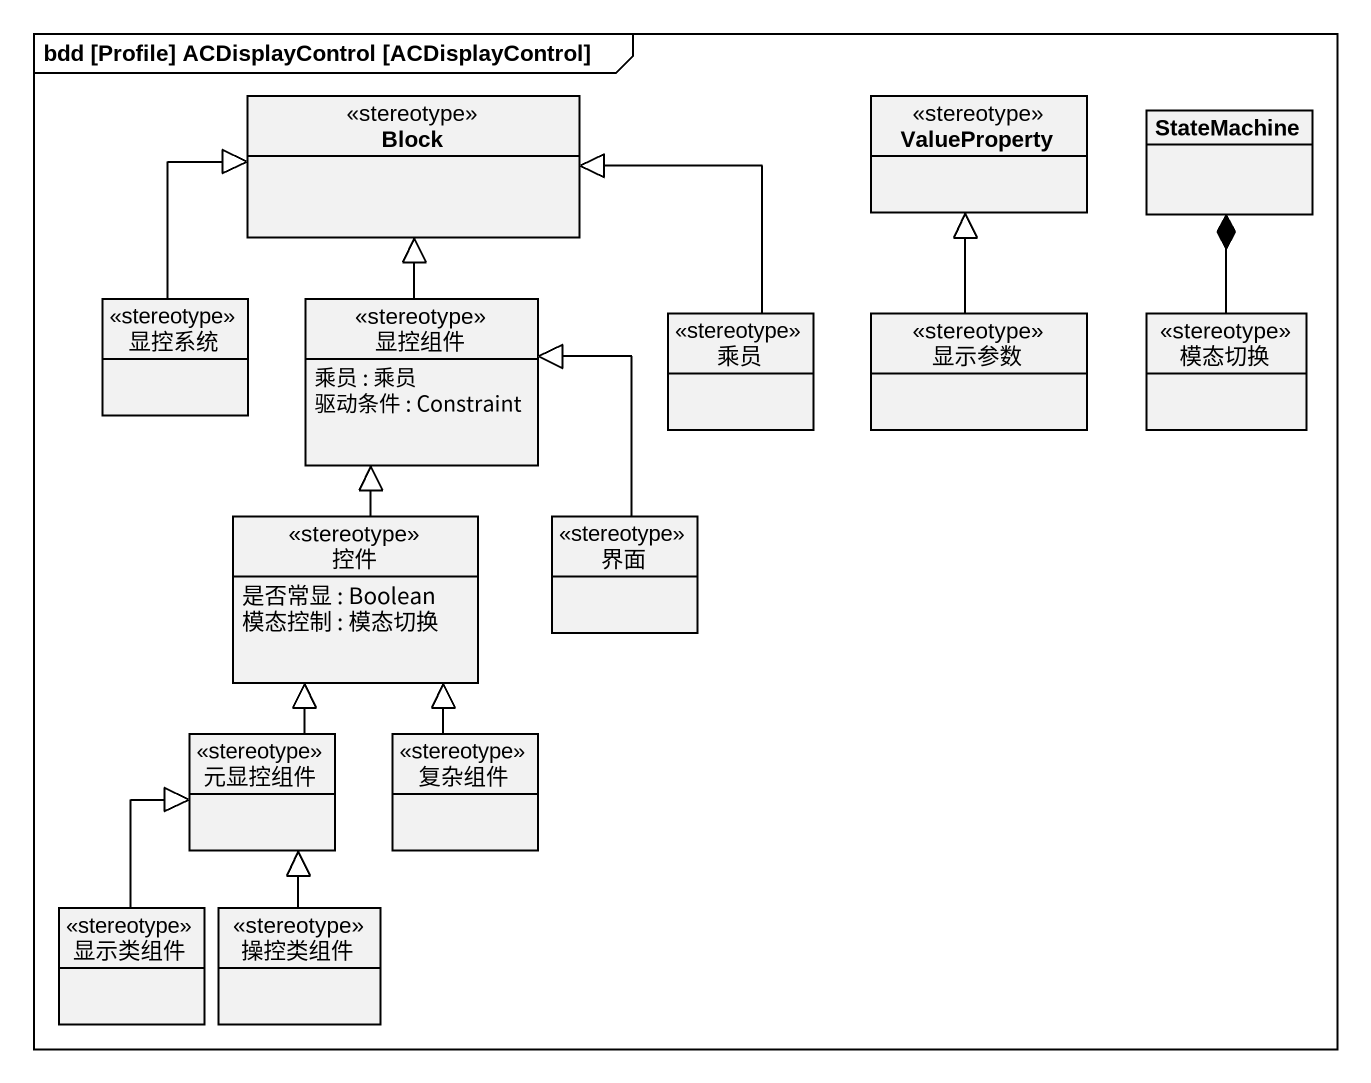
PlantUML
@startuml
mainframe bdd [Profile] ACDisplayControl [ACDisplayControl]
hide circle
hide empty members
class Block <<stereotype>>
class ValueProperty <<stereotype>>
class StateMachine
class 显控系统 <<stereotype>>
class 显控组件 <<stereotype>> {
  乘员 : 乘员
  驱动条件 : Constraint
}
class 乘员 <<stereotype>>
class 显示参数 <<stereotype>>
class 模态切换 <<stereotype>>
class 控件 <<stereotype>> {
  是否常显 : Boolean
  模态控制 : 模态切换
}
class 界面 <<stereotype>>
class 元显控组件 <<stereotype>>
class 复杂组件 <<stereotype>>
class 显示类组件 <<stereotype>>
class 操控类组件 <<stereotype>>
显控系统 -up-|> Block
显控组件 -up-|> Block
乘员 -up-|> Block
显示参数 -up-|> ValueProperty
模态切换 -up-* StateMachine
控件 -up-|> 显控组件
界面 -up-|> 显控组件
元显控组件 -up-|> 控件
复杂组件 -up-|> 控件
显示类组件 -up-|> 元显控组件
操控类组件 -up-|> 元显控组件
@enduml
